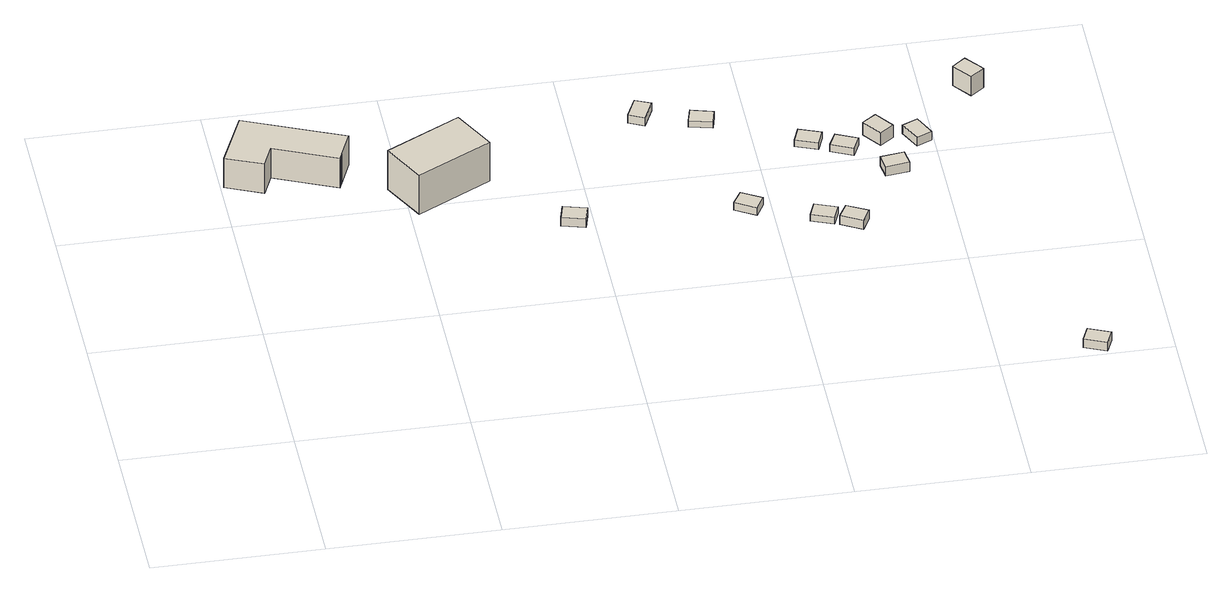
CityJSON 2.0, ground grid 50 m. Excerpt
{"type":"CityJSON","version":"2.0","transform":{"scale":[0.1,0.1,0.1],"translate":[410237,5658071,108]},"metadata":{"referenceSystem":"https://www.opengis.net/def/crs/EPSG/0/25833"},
"CityObjects":{
"building1":{"type":"Building","attributes":{"Dachtyp_tdc":"tdcFreeFormRoof","Gemeindeschluessel":14612000,"Dachneigung":47.68,"QualitaetDacherkennung":36,"Geometrietyp2DReferenz":"3000","measuredHeight":13.53,"function":"31001_9998","roofType":"5000"},"geometry":[{"type":"Solid","lod":"1","boundaries":[[[[0,1,2,3,4,5,6,7,8]],[[9,10,11,12,13,14,15,16,17]],[[8,10,9,0]],[[7,11,10,8]],[[6,12,11,7]],[[5,13,12,6]],[[4,14,13,5]],[[3,15,14,4]],[[2,16,15,3]],[[1,17,16,2]],[[0,9,17,1]]]]}]},
"building2":{"type":"Building","attributes":{"Dachtyp_tdc":"tdcHipRoof","Gemeindeschluessel":14612000,"Dachneigung":39.57,"QualitaetDacherkennung":87,"Geometrietyp2DReferenz":"3000","measuredHeight":16.73,"function":"31001_9998","roofType":"3200"},"geometry":[{"type":"Solid","lod":"1","boundaries":[[[[18,19,20,21]],[[22,23,24,25]],[[21,23,22,18]],[[20,24,23,21]],[[19,25,24,20]],[[18,22,25,19]]]]}]},
"building3":{"type":"Building","attributes":{"Dachtyp_tdc":"tdcPolyFlatRoof","Gemeindeschluessel":14612000,"Dachneigung":0,"QualitaetDacherkennung":72,"Geometrietyp2DReferenz":"3000","measuredHeight":2.98,"function":"31001_9998","roofType":"1000"},"geometry":[{"type":"Solid","lod":"1","boundaries":[[[[26,27,28,29]],[[30,31,32,33]],[[29,31,30,26]],[[28,32,31,29]],[[27,33,32,28]],[[26,30,33,27]]]]}]},
"building4":{"type":"Building","attributes":{"Dachtyp_tdc":"tdcPolyFlatRoof","Gemeindeschluessel":14612000,"Dachneigung":3.46,"QualitaetDacherkennung":69,"Geometrietyp2DReferenz":"3000","measuredHeight":2.94,"function":"31001_9998","roofType":"2100"},"geometry":[{"type":"Solid","lod":"1","boundaries":[[[[34,35,36,37]],[[38,39,40,41]],[[37,39,38,34]],[[36,40,39,37]],[[35,41,40,36]],[[34,38,41,35]]]]}]},
"building5":{"type":"Building","attributes":{"Dachtyp_tdc":"tdcPolyFlatRoof","Gemeindeschluessel":14612000,"Dachneigung":12.27,"QualitaetDacherkennung":58,"Geometrietyp2DReferenz":"3000","measuredHeight":3.1,"function":"31001_9998","roofType":"2100"},"geometry":[{"type":"Solid","lod":"1","boundaries":[[[[42,43,44,45]],[[46,47,48,49]],[[45,47,46,42]],[[44,48,47,45]],[[43,49,48,44]],[[42,46,49,43]]]]}]},
"building6":{"type":"Building","attributes":{"Dachtyp_tdc":"tdcPolyFlatRoof","Gemeindeschluessel":14612000,"Dachneigung":6.27,"QualitaetDacherkennung":71,"Geometrietyp2DReferenz":"3000","measuredHeight":2.35,"function":"31001_9998","roofType":"2100"},"geometry":[{"type":"Solid","lod":"1","boundaries":[[[[50,51,52,53]],[[54,55,56,57]],[[53,55,54,50]],[[52,56,55,53]],[[51,57,56,52]],[[50,54,57,51]]]]}]},
"building7":{"type":"Building","attributes":{"Dachtyp_tdc":"tdcPolyFlatRoof","Gemeindeschluessel":14612000,"Dachneigung":0,"QualitaetDacherkennung":82,"Geometrietyp2DReferenz":"3000","measuredHeight":2.36,"function":"31001_9998","roofType":"1000"},"geometry":[{"type":"Solid","lod":"1","boundaries":[[[[58,59,60,61]],[[62,63,64,65]],[[61,63,62,58]],[[60,64,63,61]],[[59,65,64,60]],[[58,62,65,59]]]]}]},
"building8":{"type":"Building","attributes":{"Dachtyp_tdc":"tdcGableRoof","Gemeindeschluessel":14612000,"Dachneigung":22.14,"QualitaetDacherkennung":78,"Geometrietyp2DReferenz":"3000","measuredHeight":3.64,"function":"31001_9998","roofType":"3100"},"geometry":[{"type":"Solid","lod":"1","boundaries":[[[[66,67,68,69]],[[70,71,72,73]],[[69,71,70,66]],[[68,72,71,69]],[[67,73,72,68]],[[66,70,73,67]]]]}]},
"building9":{"type":"Building","attributes":{"Gemeindeschluessel":14612000,"Dachtyp_tdc":"tdcPolyFlatRoof","Dachneigung":7.24,"QualitaetDacherkennung":73,"Geometrietyp2DReferenz":"3000","measuredHeight":2.57,"function":"31001_9998","roofType":"2100"},"geometry":[{"type":"Solid","lod":"1","boundaries":[[[[74,75,76,77]],[[78,79,80,81]],[[77,79,78,74]],[[76,80,79,77]],[[75,81,80,76]],[[74,78,81,75]]]]}]},
"building10":{"type":"Building","attributes":{"Dachtyp_tdc":"tdcPolyFlatRoof","Gemeindeschluessel":14612000,"Dachneigung":4.2,"QualitaetDacherkennung":83,"Geometrietyp2DReferenz":"3000","measuredHeight":2.62,"function":"31001_9998","roofType":"2100"},"geometry":[{"type":"Solid","lod":"1","boundaries":[[[[82,83,84,85]],[[86,87,88,89]],[[85,87,86,82]],[[84,88,87,85]],[[83,89,88,84]],[[82,86,89,83]]]]}]},
"building11":{"type":"Building","attributes":{"Dachtyp_tdc":"tdcPolyFlatRoof","Gemeindeschluessel":14612000,"Dachneigung":10.43,"QualitaetDacherkennung":72,"Geometrietyp2DReferenz":"3000","measuredHeight":3.87,"function":"31001_9998","roofType":"2100"},"geometry":[{"type":"Solid","lod":"1","boundaries":[[[[90,91,92,93]],[[94,95,96,97]],[[93,95,94,90]],[[92,96,95,93]],[[91,97,96,92]],[[90,94,97,91]]]]}]},
"building12":{"type":"Building","attributes":{"Dachtyp_tdc":"tdcGableRoof","Gemeindeschluessel":14612000,"Dachneigung":12.17,"QualitaetDacherkennung":83,"Geometrietyp2DReferenz":"3000","measuredHeight":4.86,"function":"31001_9998","roofType":"3100"},"geometry":[{"type":"Solid","lod":"1","boundaries":[[[[98,99,100,101]],[[102,103,104,105]],[[101,103,102,98]],[[100,104,103,101]],[[99,105,104,100]],[[98,102,105,99]]]]}]},
"building13":{"type":"Building","attributes":{"Dachtyp_tdc":"tdcPolyFlatRoof","Gemeindeschluessel":14612000,"Dachneigung":0,"QualitaetDacherkennung":0,"Geometrietyp2DReferenz":"3000","BezugspunktDach":"2000","measuredHeight":3,"function":"31001_9998"},"geometry":[{"type":"Solid","lod":"1","boundaries":[[[[106,107,108,109]],[[110,111,112,113]],[[109,111,110,106]],[[108,112,111,109]],[[107,113,112,108]],[[106,110,113,107]]]]}]},
"building14":{"type":"Building","attributes":{"Gemeindeschluessel":14612000,"Dachorientierung":0,"MittlereTraufHoehe":111.75,"ObjektHoehe":3,"BodenHoehe":108.75,"Geometrietyp2DReferenz":"3000","BezugspunktDach":"2000","AbsoluteHoehe":111.75,"Dachflaeche":34.99,"measuredHeight":3,"function":"31001_9998","storeysAboveGround":1},"geometry":[{"type":"Solid","lod":"1","boundaries":[[[[114,115,116,117]],[[118,119,120,121]],[[117,119,118,114]],[[116,120,119,117]],[[115,121,120,116]],[[114,118,121,115]]]]}]},
"building15":{"type":"Building","attributes":{"Dachtyp_tdc":"tdcPolyFlatRoof","Gemeindeschluessel":14612000,"Dachneigung":16.83,"QualitaetDacherkennung":44,"Geometrietyp2DReferenz":"3000","measuredHeight":7.86,"function":"31001_9998","roofType":"2100"},"geometry":[{"type":"Solid","lod":"1","boundaries":[[[[122,123,124,125]],[[126,127,128,129]],[[125,127,126,122]],[[124,128,127,125]],[[123,129,128,124]],[[122,126,129,123]]]]}]}
},
"vertices":[
[322,1090,135],[326,1098,135],[328,1102,135],[330,1109,135],[364,1188,135],[75,1312,135],[3,1148,135],[111,1102,135],[139,1169,135],[322,1090,32],[139,1169,32],[111,1102,32],[3,1148,32],[75,1312,32],[364,1188,32],[330,1109,32],[328,1102,32],[326,1098,32],
[452,1059,169],[519,931,169],[739,1047,169],[672,1175,169],[452,1059,32],[672,1175,32],[739,1047,32],[519,931,32],
[967,793,61],[980,842,61],[912,860,61],[899,811,61],[967,793,31],[899,811,31],[912,860,31],[980,842,31],
[1165,1242,61],[1210,1220,61],[1240,1284,61],[1194,1305,61],[1165,1242,33],[1194,1305,33],[1240,1284,33],[1210,1220,33],
[1473,808,56],[1413,843,56],[1387,800,56],[1448,765,56],[1473,808,30],[1448,765,30],[1387,800,30],[1413,843,30],
[1328,1196,52],[1396,1179,52],[1408,1227,52],[1341,1245,52],[1328,1196,31],[1341,1245,31],[1408,1227,31],[1396,1179,31],
[1654,687,53],[1672,734,53],[1607,760,53],[1589,713,53],[1654,687,30],[1589,713,30],[1607,760,30],[1672,734,30],
[1729,651,60],[1753,695,60],[1692,728,60],[1668,685,60],[1729,651,29],[1668,685,29],[1692,728,29],[1753,695,29],
[1688,1080,53],[1623,1105,53],[1605,1058,53],[1670,1033,53],[1688,1080,30],[1670,1033,30],[1605,1058,30],[1623,1105,30],
[1782,1029,58],[1719,1058,58],[1698,1013,58],[1762,984,58],[1782,1029,33],[1762,984,33],[1698,1013,33],[1719,1058,33],
[1827,935,57],[1834,886,57],[1903,896,57],[1896,945,57],[1827,935,25],[1896,945,25],[1903,896,25],[1834,886,25],
[1888,1071,57],[1847,1128,57],[1806,1099,57],[1847,1042,57],[1888,1071,13],[1847,1042,13],[1806,1099,13],[1847,1128,13],
[1918,1094,36],[1948,1030,36],[1993,1051,36],[1964,1115,36],[1918,1094,6],[1964,1115,6],[1993,1051,6],[1948,1030,6],
[2243,36,38],[2307,8,38],[2327,54,38],[2262,82,38],[2243,36,8],[2262,82,8],[2327,54,8],[2307,8,8],
[2138,1233,73],[2178,1264,73],[2134,1319,73],[2095,1288,73],[2138,1233,5],[2095,1288,5],[2134,1319,5],[2178,1264,5]
]}
